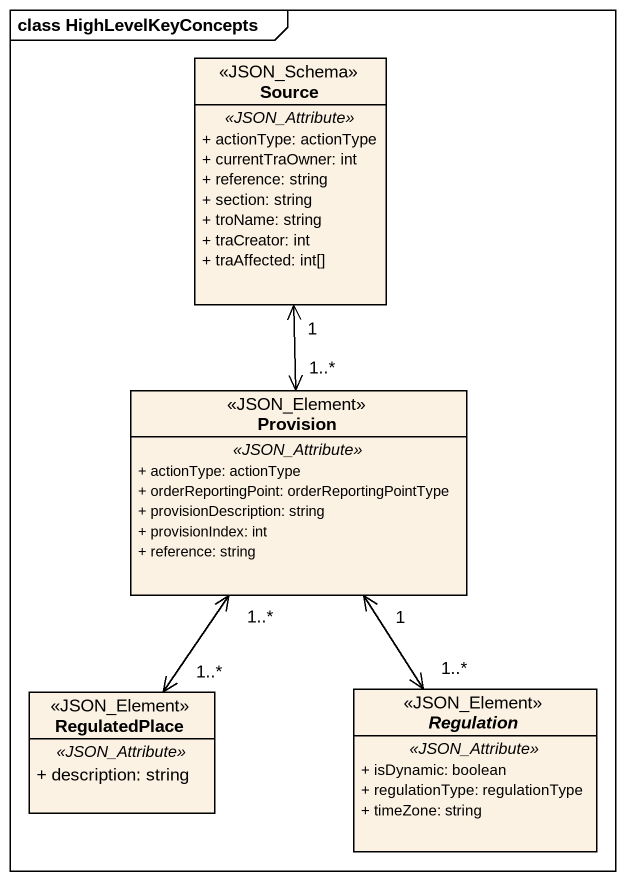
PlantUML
@startuml
mainframe class HighLevelKeyConcepts
hide circle
hide empty members
skinparam classAttributeIconSize 0
class Source <<JSON_Schema>> {
  .. <<JSON_Attribute>> ..
  + actionType: actionType
  + currentTraOwner: int
  + reference: string
  + section: string
  + troName: string
  + traCreator: int
  + traAffected: int[]
}
class Provision <<JSON_Element>> {
  .. <<JSON_Attribute>> ..
  + actionType: actionType
  + orderReportingPoint: orderReportingPointType
  + provisionDescription: string
  + provisionIndex: int
  + reference: string
}
class RegulatedPlace <<JSON_Element>> {
  .. <<JSON_Attribute>> ..
  + description: string
}
abstract class Regulation <<JSON_Element>> {
  .. <<JSON_Attribute>> ..
  + isDynamic: boolean
  + regulationType: regulationType
  + timeZone: string
}
Source "1" <--> "1..*" Provision
Provision "1..*" <--> "1..*" RegulatedPlace
Provision "1" <--> "1..*" Regulation
@enduml
